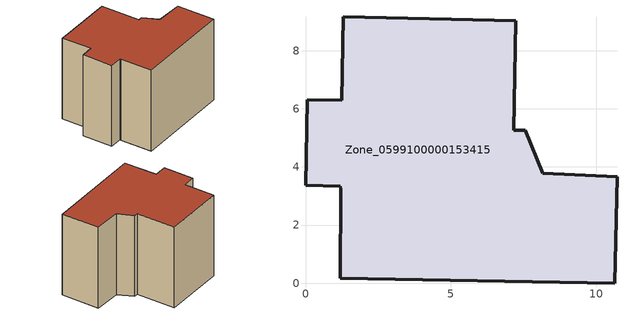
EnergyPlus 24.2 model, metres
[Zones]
Zone_0599100000153415
 floor ground (C_G): 10.72,3.66 10.64,0 1.19,0.17 1.22,3.24 1.2,3.34 0,3.36 0.06,6.3 1.25,6.29 1.29,9.16 7.23,9.02 7.17,5.26 7.56,5.26 8.16,3.79 z0
 wall outside (C_F): 1.25,6.29 0.06,6.3 0,3.36 1.2,3.34 1.22,3.24 1.19,0.17 10.64,0 10.72,3.66 8.16,3.79 7.56,5.26 7.17,5.26 7.23,9.02 1.29,9.16 1.25,6.29 z0:8.15
 roof outside (C_R): 10.64,0 10.72,3.66 8.16,3.79 7.56,5.26 7.17,5.26 7.23,9.02 1.29,9.16 1.25,6.29 0.06,6.3 0,3.36 1.2,3.34 1.22,3.24 1.19,0.17 z8.15
[BUILDING]
Pand.0599100000153415: North Axis=0; Terrain=City; Loads Convergence Tolerance Value=0.04; Temperature Convergence Tolerance Value=0.4; Solar Distribution=FullExterior; Maximum Number of Warmup Days=25; Minimum Number of Warmup Days=1
[Site:Location]
Rotterdam.The.Hague.AP_ZH_NLD Design_Conditions: Latitude=51.96; Longitude=4.45; Time Zone=1; Elevation=-4.5
[SITE:GROUNDTEMPERATURE:BUILDINGSURFACE]
18, 18, 18, 18, 18, 18, 18, 18, 18, 18, 18, 18
[MATERIAL] Thermal Absorptance=0.9; Solar Absorptance=0.7; Visible Absorptance=0.7
Name | Roughness | Thickness | Conductivity | Density | Specific Heat
G.TI.1975-1991 | MediumSmooth | 0.15 | 0.288461 | 540 | 1210
F.TI.1975-1991 | Rough | 0.3 | 0.230769 | 1920 | 840
R.TI.1975-1991 | MediumRough | 0.2 | 0.153846 | 1500 | 1000
[CONSTRUCTION]
C_G: G.TI.1975-1991
C_F: F.TI.1975-1991
C_R: R.TI.1975-1991
[ZONE]
Zone_0599100000153415: Type=1; Multiplier=1; Ceiling Height=Autocalculate; Volume=Autocalculate; Floor Area=autocalculate; Part of Total Floor Area=Yes
[ZONEINFILTRATION:DESIGNFLOWRATE]
Infil_Zone_0599100000153415: Zone or ZoneList or Space or SpaceList=Zone_0599100000153415; Schedule=AlwaysOn; Design Flow Rate Calculation Method=Flow/Area; Flow Rate per Floor Area=0.003; Constant Term Coefficient=1; Temperature Term Coefficient=0; Velocity Term Coefficient=0; Velocity Squared Term Coefficient=0
[HVACTEMPLATE:ZONE:IDEALLOADSAIRSYSTEM]
Zone_0599100000153415: Maximum Heating Supply Air Temperature=50; Minimum Cooling Supply Air Temperature=13; Maximum Heating Supply Air Humidity Ratio=0.0156; Minimum Cooling Supply Air Humidity Ratio=0.0077; Heating Limit=NoLimit; Cooling Limit=NoLimit; Dehumidification Control Type=ConstantSensibleHeatRatio; Cooling Sensible Heat Ratio=0.7; Dehumidification Setpoint=60; Humidification Control Type=None; Humidification Setpoint=30; Outdoor Air Method=None; Outdoor Air Flow Rate per Person=0.00944; Outdoor Air Flow Rate per Zone Floor Area=0; Outdoor Air Flow Rate per Zone=0; Demand Controlled Ventilation Type=None; Outdoor Air Economizer Type=NoEconomizer; Heat Recovery Type=None; Sensible Heat Recovery Effectiveness=0.7; Latent Heat Recovery Effectiveness=0.65
[ZONECONTROL:THERMOSTAT]
ThermostatControl_Zone_0599100000153415: Zone or ZoneList=Zone_0599100000153415; Control Type Schedule=DualSetpointControlType; Control 1=Thermostat_Zone_0599100000153415; Temperature Difference Between Cutout And Setpoint=0
[THERMOSTATSETPOINT:DUALSETPOINT]
Thermostat_Zone_0599100000153415: Heating Setpoint Temperature Schedule=HeatingSetpoint_Zone_0599100000153415; Cooling Setpoint Temperature Schedule=CoolingSetpoint_Zone_0599100000153415
[SCHEDULE:COMPACT]
HeatingSetpoint_Zone_0599100000153415: Through: 12/31, For: AllDays, Until: 24:00, 21
CoolingSetpoint_Zone_0599100000153415: Through: 12/31, For: AllDays, Until: 24:00, 24
DualSetpointControlType: Through: 12/31, For: AllDays, Until: 24:00, 4
AlwaysOn: Through: 12/31, For: AllDays, Until: 24:00, 1
